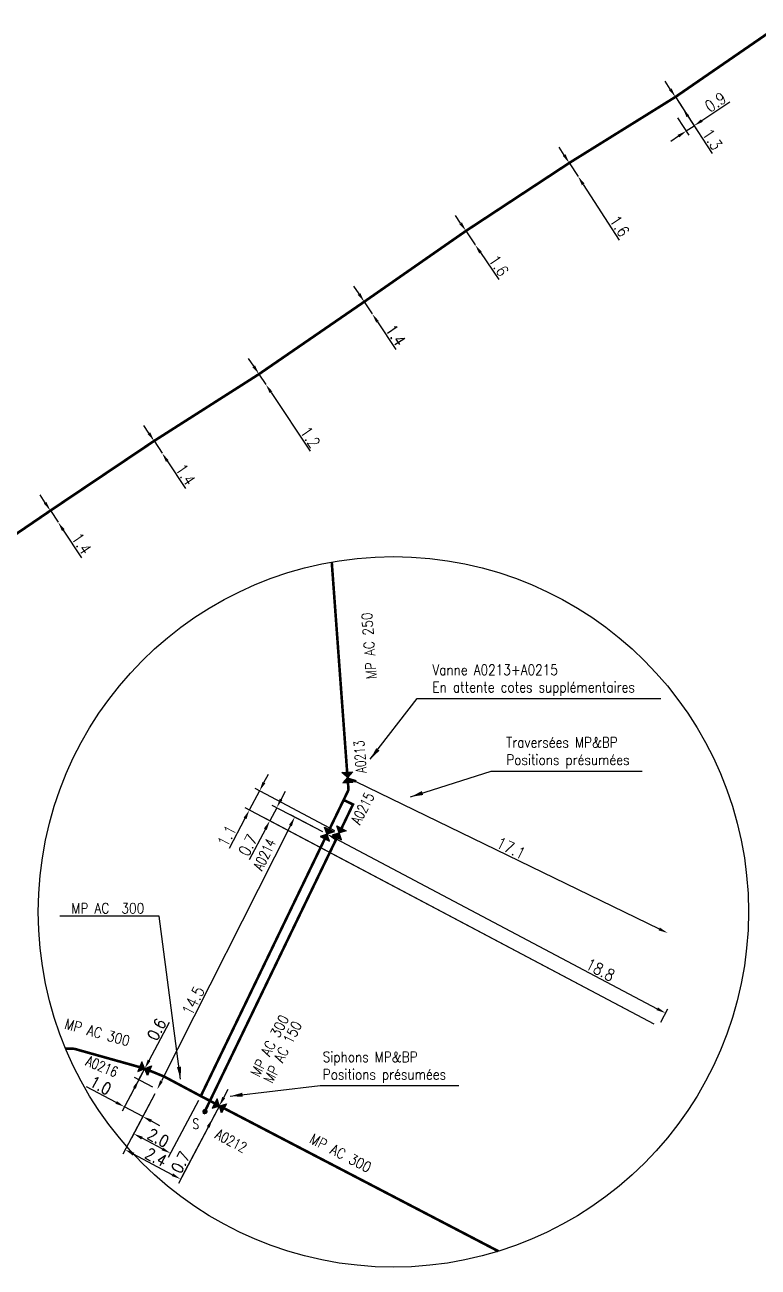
# Model space of a CAD drawing. Header units: millimetres. Extents: x 184000 to 185000, y 128000 to 129000.
# Drawn here: x 184182.6 to 184253.1, y 128266.2 to 128385.5 of the extents above; entities that cross this region are included whole.
import ezdxf
from ezdxf.enums import TextEntityAlignment as Align

# ---------------------------------------------------------------- set-up
doc = ezdxf.new("R2010")
doc.units = ezdxf.units.MM
doc.header["$PDMODE"] = 34
doc.layers.get('0').update_dxf_attribs({"linetype": 'CONTINUOUS'})
doc.layers.get('DEFPOINTS').update_dxf_attribs({"linetype": 'CONTINUOUS'})
doc.layers.add('G_120', color=4, linetype='CONTINUOUS')
doc.layers.add('G_900', color=7, linetype='CONTINUOUS')
doc.styles.add('G_ROMANS', font='ROMANS.SHX', dxfattribs={"width": 0.75})
doc.styles.get("Standard").update_dxf_attribs({"font": 'romans.shx', "width": 0.85})
doc.linetypes.add('G_typB_AP', pattern='A,5,-0.3,["o",Standard,S=1.5,R=0,X=0,Y=-0.5],-1.65', length=6.95)
doc.dimstyles.get("Standard").update_dxf_attribs({"dimtxt": 1.5, "dimasz": 1.2, "dimexe": 0.625, "dimexo": 0.625, "dimgap": 0.25, "dimtad": 1, "dimdec": 1, "dimzin": 0, "dimdsep": 46, "dimtxsty": 'Standard', "dimcen": -0.5, "dimadec": 0, "dimazin": 0, "dimtfac": 1, "dimtdec": 1, "dimtmove": 0, "dimatfit": 3, "dimfxl": 0, "dimtolj": 1, "dimtzin": 0, "dimarcsym": 0})

# ---------------------------------------------------------------- blocks, each defined once
blk = doc.blocks.new('G_300_04')
at = {"linetype": 'Continuous'}
h = blk.add_hatch(color=0, dxfattribs=at)
h.paths.add_polyline_path([(-0.5, 0.5), (-0.5, -0.5), (0, 0)])
h.paths.add_polyline_path([(0.5, 0.5), (0, 0), (0.5, -0.5)])
at = {"color": 0, "linetype": 'Continuous', "flags": 128}
blk.add_lwpolyline([(-0.5, -0.5), (0.5, 0.5), (0.5, -0.5), (-0.5, 0.5)], close=True, dxfattribs=at)
at = {"color": 0, "linetype": 'Continuous', "width": 0.75}
blk.add_attdef('NUM', text='', height=1, dxfattribs=at).set_placement((0, 1.78), align=Align.MIDDLE_CENTER)
at = {"color": 0, "linetype": 'Continuous', "width": 0.75, "flags": 3}
for tag, p in [('DEF_LEG', (0, -5)), ('DEF_COUP', (0, -7.5)), ('DEF_TYPE', (0, -10))]:
    blk.add_attdef(tag, text='', height=1.2, dxfattribs=at).set_placement(p, align=Align.MIDDLE)
blk = doc.blocks.new('G_300_11')
at = {"color": 0, "linetype": 'Continuous', "const_width": 0.248, "flags": 128}
blk.add_lwpolyline([(-0.13, 0, 1), (0.13, 0, 1)], format="xyb", close=True, dxfattribs=at)
at = {"linetype": 'Continuous', "style": 'G_ROMANS', "width": 0.75}
blk.add_attdef('S', text='', height=1, dxfattribs=at).set_placement((0, 1.35), align=Align.MIDDLE_CENTER)
at = {"color": 0, "linetype": 'Continuous', "width": 0.75, "flags": 3}
for tag, p in [('DEF_LEG', (0, -5)), ('DEF_COUP', (0, -7.5)), ('DEF_TYPE', (0, -10))]:
    blk.add_attdef(tag, text='', height=1.2, dxfattribs=at).set_placement(p, align=Align.MIDDLE)
blk = doc.blocks.new('*D368')
at = {"layer": 'DEFPOINTS', "color": 0, "linetype": 'Continuous', "transparency": 16777216}
for p in [(184185.09, 128338.84), (184185.83, 128337.72), (184185.83, 128337.72)]:
    blk.add_point(p, dxfattribs=at)
at = {"layer": 'G_120', "color": 0, "linetype": 'Continuous', "lineweight": -2, "transparency": 16777216}
for p, q in [((184184.59, 128339.59), (184184.09, 128340.34)), ((184185.09, 128338.84), (184185.83, 128337.72)), ((184186.33, 128336.97), (184188.09, 128334.31))]:
    blk.add_line(p, q, dxfattribs=at)
at = {"layer": 'G_120', "color": 0, "linetype": 'Continuous', "transparency": 16777216}
for points in [[(184184.71, 128339.67), (184184.46, 128339.51), (184185.09, 128338.84)], [(184186.45, 128337.05), (184186.2, 128336.88), (184185.83, 128337.72)]]:
    blk.add_solid(points, dxfattribs=at)
at = {"layer": 'G_120', "color": 0, "linetype": 'Continuous', "transparency": 16777216, "insert": (184188.08, 128335.68), "char_height": 1.125, "attachment_point": 5, "rotation": 303.5678}
blk.add_mtext('\\A1;1.4', dxfattribs=at)
blk = doc.blocks.new('*D369')
at = {"layer": 'DEFPOINTS', "color": 0, "linetype": 'Continuous', "transparency": 16777216}
for p in [(184195.05, 128345.53), (184195.82, 128344.36), (184195.82, 128344.36)]:
    blk.add_point(p, dxfattribs=at)
at = {"layer": 'G_120', "color": 0, "linetype": 'Continuous', "lineweight": -2, "transparency": 16777216}
for p, q in [((184194.56, 128346.28), (184194.06, 128347.03)), ((184195.05, 128345.53), (184195.82, 128344.36)), ((184196.32, 128343.61), (184198.07, 128340.95))]:
    blk.add_line(p, q, dxfattribs=at)
at = {"layer": 'G_120', "color": 0, "linetype": 'Continuous', "transparency": 16777216}
for points in [[(184194.68, 128346.36), (184194.43, 128346.2), (184195.05, 128345.53)], [(184196.44, 128343.69), (184196.19, 128343.52), (184195.82, 128344.36)]]:
    blk.add_solid(points, dxfattribs=at)
at = {"layer": 'G_120', "color": 0, "linetype": 'Continuous', "transparency": 16777216, "insert": (184198.07, 128342.31), "char_height": 1.125, "attachment_point": 5, "rotation": 303.4227}
blk.add_mtext('\\A1;1.4', dxfattribs=at)
blk = doc.blocks.new('*D370')
at = {"layer": 'DEFPOINTS', "color": 0, "linetype": 'Continuous', "transparency": 16777216}
for p in [(184205.13, 128351.95), (184205.79, 128350.95), (184205.79, 128350.95)]:
    blk.add_point(p, dxfattribs=at)
at = {"layer": 'G_120', "color": 0, "linetype": 'Continuous', "lineweight": -2, "transparency": 16777216}
for p, q in [((184204.63, 128352.7), (184204.13, 128353.45)), ((184205.13, 128351.95), (184205.79, 128350.95)), ((184206.29, 128350.2), (184210.05, 128344.54))]:
    blk.add_line(p, q, dxfattribs=at)
at = {"layer": 'G_120', "color": 0, "linetype": 'Continuous', "transparency": 16777216}
for points in [[(184204.75, 128352.79), (184204.5, 128352.62), (184205.13, 128351.95)], [(184206.41, 128350.29), (184206.16, 128350.12), (184205.79, 128350.95)]]:
    blk.add_solid(points, dxfattribs=at)
at = {"layer": 'G_120', "color": 0, "linetype": 'Continuous', "transparency": 16777216, "insert": (184210.05, 128345.89), "char_height": 1.125, "attachment_point": 5, "rotation": 303.5736}
blk.add_mtext('\\A1;1.2', dxfattribs=at)
blk = doc.blocks.new('*D371')
at = {"layer": 'DEFPOINTS', "color": 0, "linetype": 'Continuous', "transparency": 16777216}
for p in [(184245.14, 128378.57), (184245.1, 128376.98), (184246.18, 128375.3)]:
    blk.add_point(p, dxfattribs=at)
at = {"layer": 'G_120', "color": 0, "linetype": 'Continuous', "lineweight": -2, "transparency": 16777216}
for p, q in [((184245.39, 128378.17), (184247.19, 128375.41)), ((184247.68, 128376.3), (184250.37, 128378.09)), ((184245.35, 128376.58), (184246.44, 128374.91)), ((184246.18, 128375.3), (184246.93, 128375.8)), ((184245.44, 128374.8), (184244.69, 128374.3))]:
    blk.add_line(p, q, dxfattribs=at)
at = {"layer": 'G_120', "color": 0, "linetype": 'Continuous', "transparency": 16777216}
for points in [[(184247.6, 128376.42), (184247.77, 128376.18), (184246.93, 128375.8)], [(184245.35, 128374.93), (184245.52, 128374.68), (184246.18, 128375.3)]]:
    blk.add_solid(points, dxfattribs=at)
at = {"layer": 'G_120', "color": 0, "linetype": 'Continuous', "transparency": 16777216, "insert": (184248.99, 128378.07), "char_height": 1.125, "attachment_point": 5, "rotation": 33.7056}
blk.add_mtext('\\A1;0.9', dxfattribs=at)
blk = doc.blocks.new('*D372')
at = {"layer": 'DEFPOINTS', "color": 0, "linetype": 'Continuous', "transparency": 16777216}
for p in [(184234.94, 128372.23), (184235.79, 128370.93), (184235.79, 128370.93)]:
    blk.add_point(p, dxfattribs=at)
at = {"layer": 'G_120', "color": 0, "linetype": 'Continuous', "lineweight": -2, "transparency": 16777216}
for p, q in [((184234.45, 128372.98), (184233.96, 128373.74)), ((184234.94, 128372.23), (184235.79, 128370.93)), ((184236.28, 128370.17), (184239.75, 128364.82))]:
    blk.add_line(p, q, dxfattribs=at)
at = {"layer": 'G_120', "color": 0, "linetype": 'Continuous', "transparency": 16777216}
for points in [[(184234.58, 128373.07), (184234.33, 128372.9), (184234.94, 128372.23)], [(184236.4, 128370.26), (184236.15, 128370.09), (184235.79, 128370.93)]]:
    blk.add_solid(points, dxfattribs=at)
at = {"layer": 'G_120', "color": 0, "linetype": 'Continuous', "transparency": 16777216, "insert": (184239.77, 128366.17), "char_height": 1.125, "attachment_point": 5, "rotation": 302.9746}
blk.add_mtext('\\A1;1.6', dxfattribs=at)
blk = doc.blocks.new('*D373')
at = {"layer": 'DEFPOINTS', "color": 0, "linetype": 'Continuous', "transparency": 16777216}
for p in [(184245.14, 128378.57), (184245.84, 128377.48), (184245.84, 128377.48)]:
    blk.add_point(p, dxfattribs=at)
at = {"layer": 'G_120', "color": 0, "linetype": 'Continuous', "lineweight": -2, "transparency": 16777216}
for p, q in [((184244.65, 128379.32), (184244.15, 128380.08)), ((184245.14, 128378.57), (184245.84, 128377.48)), ((184246.33, 128376.72), (184248.66, 128373.15))]:
    blk.add_line(p, q, dxfattribs=at)
at = {"layer": 'G_120', "color": 0, "linetype": 'Continuous', "transparency": 16777216}
for points in [[(184244.77, 128379.4), (184244.52, 128379.24), (184245.14, 128378.57)], [(184246.46, 128376.8), (184246.21, 128376.64), (184245.84, 128377.48)]]:
    blk.add_solid(points, dxfattribs=at)
at = {"layer": 'G_120', "color": 0, "linetype": 'Continuous', "transparency": 16777216, "insert": (184248.68, 128374.5), "char_height": 1.125, "attachment_point": 5, "rotation": 303.0186}
blk.add_mtext('\\A1;1.3', dxfattribs=at)
blk = doc.blocks.new('*D374')
at = {"layer": 'DEFPOINTS', "color": 0, "linetype": 'Continuous', "transparency": 16777216}
for p in [(184215.24, 128358.9), (184216.01, 128357.73), (184216.01, 128357.73)]:
    blk.add_point(p, dxfattribs=at)
at = {"layer": 'G_120', "color": 0, "linetype": 'Continuous', "lineweight": -2, "transparency": 16777216}
for p, q in [((184214.75, 128359.65), (184214.25, 128360.4)), ((184215.24, 128358.9), (184216.01, 128357.73)), ((184216.51, 128356.98), (184218.27, 128354.32))]:
    blk.add_line(p, q, dxfattribs=at)
at = {"layer": 'G_120', "color": 0, "linetype": 'Continuous', "transparency": 16777216}
for points in [[(184214.87, 128359.73), (184214.62, 128359.57), (184215.24, 128358.9)], [(184216.64, 128357.06), (184216.39, 128356.9), (184216.01, 128357.73)]]:
    blk.add_solid(points, dxfattribs=at)
at = {"layer": 'G_120', "color": 0, "linetype": 'Continuous', "transparency": 16777216, "insert": (184218.26, 128355.69), "char_height": 1.125, "attachment_point": 5, "rotation": 303.406}
blk.add_mtext('\\A1;1.4', dxfattribs=at)
blk = doc.blocks.new('*D375')
at = {"layer": 'DEFPOINTS', "color": 0, "linetype": 'Continuous', "transparency": 16777216}
for p in [(184225.01, 128365.7), (184225.9, 128364.37), (184225.9, 128364.37)]:
    blk.add_point(p, dxfattribs=at)
at = {"layer": 'G_120', "color": 0, "linetype": 'Continuous', "lineweight": -2, "transparency": 16777216}
for p, q in [((184224.5, 128366.45), (184224, 128367.19)), ((184225.01, 128365.7), (184225.9, 128364.37)), ((184226.41, 128363.63), (184228.16, 128361.03))]:
    blk.add_line(p, q, dxfattribs=at)
at = {"layer": 'G_120', "color": 0, "linetype": 'Continuous', "transparency": 16777216}
for points in [[(184224.63, 128366.53), (184224.38, 128366.36), (184225.01, 128365.7)], [(184226.53, 128363.71), (184226.28, 128363.54), (184225.9, 128364.37)]]:
    blk.add_solid(points, dxfattribs=at)
at = {"layer": 'G_120', "color": 0, "linetype": 'Continuous', "transparency": 16777216, "insert": (184228.16, 128362.37), "char_height": 1.125, "attachment_point": 5, "rotation": 304.0523}
blk.add_mtext('\\A1;1.6', dxfattribs=at)
blk = doc.blocks.new('*D408')
at = {"layer": 'DEFPOINTS', "color": 0, "linetype": 'Continuous', "transparency": 16777216}
for p in [(184213.64, 128313.22), (184244.4, 128298.27), (184244.4, 128298.27)]:
    blk.add_point(p, dxfattribs=at)
at = {"layer": 'G_900', "color": 0, "linetype": 'Continuous', "lineweight": -2, "transparency": 16777216}
blk.add_line((184214.45, 128312.83), (184243.59, 128298.66), dxfattribs=at)
at = {"layer": 'G_900', "color": 0, "linetype": 'Continuous', "transparency": 16777216}
for points in [[(184214.51, 128312.96), (184214.38, 128312.69), (184213.64, 128313.22)], [(184243.65, 128298.79), (184243.52, 128298.53), (184244.4, 128298.27)]]:
    blk.add_solid(points, dxfattribs=at)
at = {"layer": 'G_900', "color": 0, "linetype": 'Continuous', "transparency": 16777216, "insert": (184229.35, 128306.42), "char_height": 1.125, "attachment_point": 5, "rotation": 334.075}
blk.add_mtext('\\A1;17.1', dxfattribs=at)
blk = doc.blocks.new('*D409')
at = {"layer": 'DEFPOINTS', "color": 0, "linetype": 'Continuous', "transparency": 16777216}
for p in [(184204.2, 128310.07), (184212.84, 128307.88), (184243.52, 128289.31)]:
    blk.add_point(p, dxfattribs=at)
at = {"layer": 'G_900', "color": 0, "linetype": 'Continuous', "lineweight": -2, "transparency": 16777216}
for p, q in [((184205.61, 128312.72), (184206.03, 128313.52)), ((184212.43, 128308.1), (184204.77, 128312.15)), ((184205.19, 128311.93), (184204.2, 128310.07)), ((184243.1, 128289.53), (184203.79, 128310.29)), ((184203.78, 128309.27), (184202.25, 128306.38))]:
    blk.add_line(p, q, dxfattribs=at)
at = {"layer": 'G_900', "color": 0, "linetype": 'Continuous', "transparency": 16777216}
for points in [[(184205.47, 128312.79), (184205.74, 128312.65), (184205.19, 128311.93)], [(184203.65, 128309.35), (184203.92, 128309.2), (184204.2, 128310.07)]]:
    blk.add_solid(points, dxfattribs=at)
at = {"layer": 'G_900', "color": 0, "linetype": 'Continuous', "transparency": 16777216, "insert": (184202.05, 128307.6), "char_height": 1.125, "attachment_point": 5, "rotation": 62.1602}
blk.add_mtext('\\A1;1.1', dxfattribs=at)
blk = doc.blocks.new('*D410')
at = {"layer": 'DEFPOINTS', "color": 0, "linetype": 'Continuous', "transparency": 16777216}
for p in [(184206.16, 128309.04), (184211.67, 128307.76), (184243.52, 128289.31)]:
    blk.add_point(p, dxfattribs=at)
at = {"layer": 'G_900', "color": 0, "linetype": 'Continuous', "lineweight": -2, "transparency": 16777216}
for p, q in [((184207.25, 128311.11), (184207.67, 128311.9)), ((184206.83, 128310.31), (184206.16, 128309.04)), ((184211.26, 128307.98), (184206.41, 128310.53)), ((184243.1, 128289.53), (184205.74, 128309.26)), ((184205.74, 128308.24), (184204.18, 128305.3))]:
    blk.add_line(p, q, dxfattribs=at)
at = {"layer": 'G_900', "color": 0, "linetype": 'Continuous', "transparency": 16777216}
for points in [[(184207.12, 128311.18), (184207.38, 128311.04), (184206.83, 128310.31)], [(184205.6, 128308.31), (184205.87, 128308.17), (184206.16, 128309.04)]]:
    blk.add_solid(points, dxfattribs=at)
at = {"layer": 'G_900', "color": 0, "linetype": 'Continuous', "transparency": 16777216, "insert": (184204.07, 128306.7), "char_height": 1.125, "attachment_point": 5, "rotation": 62.1602}
blk.add_mtext('\\A1;0.7', dxfattribs=at)
blk = doc.blocks.new('*D411')
at = {"layer": 'DEFPOINTS', "color": 0, "linetype": 'Continuous', "transparency": 16777216}
for p in [(184211.67, 128307.76), (184195.35, 128283.25), (184195.35, 128283.25)]:
    blk.add_point(p, dxfattribs=at)
at = {"layer": 'G_900', "color": 0, "linetype": 'Continuous', "lineweight": -2, "transparency": 16777216}
for p, q in [((184208.16, 128308.59), (184195.76, 128284.06)), ((184211.26, 128307.98), (184208.15, 128309.62))]:
    blk.add_line(p, q, dxfattribs=at)
at = {"layer": 'G_900', "color": 0, "linetype": 'Continuous', "transparency": 16777216}
for points in [[(184208.02, 128308.66), (184208.29, 128308.53), (184208.56, 128309.4)], [(184195.63, 128284.12), (184195.89, 128283.99), (184195.35, 128283.25)]]:
    blk.add_solid(points, dxfattribs=at)
at = {"layer": 'G_900', "color": 0, "linetype": 'Continuous', "transparency": 16777216, "insert": (184198.81, 128291.76), "char_height": 1.125, "attachment_point": 5, "rotation": 63.1989}
blk.add_mtext('\\A1;14.5', dxfattribs=at)
blk = doc.blocks.new('*D412')
at = {"layer": 'DEFPOINTS', "color": 0, "linetype": 'Continuous', "transparency": 16777216}
for p in [(184211.67, 128307.76), (184244.19, 128290.58), (184243.52, 128289.31)]:
    blk.add_point(p, dxfattribs=at)
at = {"layer": 'G_900', "color": 0, "linetype": 'Continuous', "lineweight": -2, "transparency": 16777216}
for p, q in [((184212.47, 128307.34), (184243.39, 128291)), ((184243.74, 128289.72), (184244.41, 128291))]:
    blk.add_line(p, q, dxfattribs=at)
at = {"layer": 'G_900', "color": 0, "linetype": 'Continuous', "transparency": 16777216}
for points in [[(184212.54, 128307.47), (184212.4, 128307.2), (184211.67, 128307.76)], [(184243.46, 128291.13), (184243.32, 128290.87), (184244.19, 128290.58)]]:
    blk.add_solid(points, dxfattribs=at)
at = {"layer": 'G_900', "color": 0, "linetype": 'Continuous', "transparency": 16777216, "insert": (184237.92, 128294.74), "char_height": 1.125, "attachment_point": 5, "rotation": 332.1602}
blk.add_mtext('\\A1;18.8', dxfattribs=at)
blk = doc.blocks.new('*D413')
at = {"layer": 'DEFPOINTS', "color": 0, "linetype": 'Continuous', "transparency": 16777216}
for p in [(184195.35, 128283.25), (184199.54, 128282.61), (184193.09, 128278.99)]:
    blk.add_point(p, dxfattribs=at)
at = {"layer": 'G_900', "color": 0, "linetype": 'Continuous', "lineweight": -2, "transparency": 16777216}
for p, q in [((184195.13, 128282.84), (184192.87, 128278.58)), ((184199.32, 128282.2), (184196.41, 128276.7)), ((184195.83, 128277.54), (184193.89, 128278.57))]:
    blk.add_line(p, q, dxfattribs=at)
at = {"layer": 'G_900', "color": 0, "linetype": 'Continuous', "transparency": 16777216}
for points in [[(184193.96, 128278.7), (184193.82, 128278.44), (184193.09, 128278.99)], [(184195.9, 128277.67), (184195.76, 128277.41), (184196.63, 128277.12)]]:
    blk.add_solid(points, dxfattribs=at)
at = {"layer": 'G_900', "color": 0, "linetype": 'Continuous', "transparency": 16777216, "insert": (184195.44, 128278.6), "char_height": 1.125, "attachment_point": 5, "rotation": 332.0596}
blk.add_mtext('\\A1;2.0', dxfattribs=at)
blk = doc.blocks.new('*D414')
at = {"layer": 'DEFPOINTS', "color": 0, "linetype": 'Continuous', "transparency": 16777216}
for p in [(184195.35, 128283.25), (184201.32, 128281.67), (184192.28, 128277.46)]:
    blk.add_point(p, dxfattribs=at)
at = {"layer": 'G_900', "color": 0, "linetype": 'Continuous', "lineweight": -2, "transparency": 16777216}
for p, q in [((184195.13, 128282.84), (184192.06, 128277.04)), ((184201.1, 128281.26), (184197.38, 128274.23)), ((184196.8, 128275.06), (184193.08, 128277.04))]:
    blk.add_line(p, q, dxfattribs=at)
at = {"layer": 'G_900', "color": 0, "linetype": 'Continuous', "transparency": 16777216}
for points in [[(184193.15, 128277.17), (184193.01, 128276.9), (184192.28, 128277.46)], [(184196.87, 128275.19), (184196.73, 128274.93), (184197.59, 128274.64)]]:
    blk.add_solid(points, dxfattribs=at)
at = {"layer": 'G_900', "color": 0, "linetype": 'Continuous', "transparency": 16777216, "insert": (184195.23, 128276.74), "char_height": 1.125, "attachment_point": 5, "rotation": 332.0596}
blk.add_mtext('\\A1;2.4', dxfattribs=at)
blk = doc.blocks.new('*D415')
at = {"layer": 'DEFPOINTS', "color": 0, "linetype": 'Continuous', "transparency": 16777216}
for p in [(184201.32, 128281.67), (184200.67, 128280.43), (184200.67, 128280.43)]:
    blk.add_point(p, dxfattribs=at)
at = {"layer": 'G_900', "color": 0, "linetype": 'Continuous', "lineweight": -2, "transparency": 16777216}
for p, q in [((184201.75, 128282.47), (184202.17, 128283.26)), ((184201.32, 128281.67), (184200.67, 128280.43)), ((184200.25, 128279.64), (184197.71, 128274.85))]:
    blk.add_line(p, q, dxfattribs=at)
at = {"layer": 'G_900', "color": 0, "linetype": 'Continuous', "transparency": 16777216}
for points in [[(184201.61, 128282.54), (184201.88, 128282.4), (184201.32, 128281.67)], [(184200.11, 128279.71), (184200.38, 128279.57), (184200.67, 128280.43)]]:
    blk.add_solid(points, dxfattribs=at)
at = {"layer": 'G_900', "color": 0, "linetype": 'Continuous', "transparency": 16777216, "insert": (184197.6, 128276.25), "char_height": 1.125, "attachment_point": 5, "rotation": 62.0596}
blk.add_mtext('\\A1;0.7', dxfattribs=at)
blk = doc.blocks.new('*D416')
at = {"layer": 'DEFPOINTS', "color": 0, "linetype": 'Continuous', "transparency": 16777216}
for p in [(184194.15, 128285.25), (184195.35, 128283.25), (184193.97, 128280.64)]:
    blk.add_point(p, dxfattribs=at)
at = {"layer": 'G_900', "color": 0, "linetype": 'Continuous', "lineweight": -2, "transparency": 16777216}
for p, q in [((184193.93, 128284.84), (184191.98, 128281.16)), ((184191.41, 128282), (184188.57, 128283.5)), ((184195.13, 128282.84), (184193.75, 128280.23)), ((184193.97, 128280.64), (184192.2, 128281.58)), ((184194.76, 128280.22), (184195.56, 128279.8))]:
    blk.add_line(p, q, dxfattribs=at)
at = {"layer": 'G_900', "color": 0, "linetype": 'Continuous', "transparency": 16777216}
for points in [[(184191.48, 128282.13), (184191.34, 128281.87), (184192.2, 128281.58)], [(184194.84, 128280.35), (184194.69, 128280.09), (184193.97, 128280.64)]]:
    blk.add_solid(points, dxfattribs=at)
at = {"layer": 'G_900', "color": 0, "linetype": 'Continuous', "transparency": 16777216, "insert": (184189.91, 128283.64), "char_height": 1.125, "attachment_point": 5, "rotation": 332.0596}
blk.add_mtext('\\A1;1.0', dxfattribs=at)
blk = doc.blocks.new('*D417')
at = {"layer": 'DEFPOINTS', "color": 0, "linetype": 'Continuous', "transparency": 16777216}
for p in [(184194.15, 128285.25), (184193.59, 128284.19), (184195.35, 128283.25)]:
    blk.add_point(p, dxfattribs=at)
at = {"layer": 'G_900', "color": 0, "linetype": 'Continuous', "lineweight": -2, "transparency": 16777216}
for p, q in [((184194.57, 128286.04), (184196.52, 128289.71)), ((184193.59, 128284.19), (184194.15, 128285.25)), ((184194.94, 128283.47), (184193.17, 128284.41)), ((184193.17, 128283.39), (184192.74, 128282.6))]:
    blk.add_line(p, q, dxfattribs=at)
at = {"layer": 'G_900', "color": 0, "linetype": 'Continuous', "transparency": 16777216}
for points in [[(184194.44, 128286.11), (184194.7, 128285.97), (184194.15, 128285.25)], [(184193.03, 128283.46), (184193.3, 128283.32), (184193.59, 128284.19)]]:
    blk.add_solid(points, dxfattribs=at)
at = {"layer": 'G_900', "color": 0, "linetype": 'Continuous', "transparency": 16777216, "insert": (184195.3, 128289.01), "char_height": 1.125, "attachment_point": 5, "rotation": 62.0596}
blk.add_mtext('\\A1;0.6', dxfattribs=at)

msp = doc.modelspace()

# ---------------------------------------------------------------- linework, layer by layer
at = {"layer": 'G_120', "linetype": 'G_typB_AP', "ltscale": 0.5, "const_width": 0.25}
msp.add_lwpolyline([(184255.02, 128385.37), (184245.14, 128378.57), (184234.94, 128372.23), (184234.94, 128372.23), (184225.01, 128365.7), (184225.01, 128365.7), (184215.24, 128358.9), (184215.24, 128358.9), (184215.24, 128358.9), (184205.13, 128351.95), (184205.13, 128351.95), (184195.05, 128345.53), (184195.05, 128345.53), (184185.09, 128338.84), (184185.09, 128338.84), (184175.17, 128332.08)], dxfattribs=at)
at = {"layer": 'G_900', "color": 4, "linetype": 'Continuous', "ltscale": 0.5, "const_width": 0.25, "flags": 128}
for points in [[(184212.12, 128333.9), (184213.6, 128313.72)], [(184213.68, 128312.72), (184213.73, 128312.02), (184211.89, 128308.21)], [(184213.06, 128308.33), (184214.16, 128310.62), (184213.26, 128311.05)], [(184211.45, 128307.31), (184199.54, 128282.61)], [(184186.55, 128287.17), (184187.39, 128287.15), (184193.67, 128285.39)], [(184194.61, 128285.06), (184196.01, 128284.49), (184199.54, 128282.61), (184200.88, 128281.91)], [(184201.77, 128281.44), (184228.13, 128267.71)]]:
    msp.add_lwpolyline(points, dxfattribs=at)
at = {"layer": 'G_900', "color": 4, "linetype": 'Continuous', "ltscale": 0.5, "flags": 128}
msp.add_lwpolyline([(184212.62, 128307.43, 0.25, 0.25, 0), (184199.93, 128281.14, 0.25, 0.25, 0), (184199.93, 128281.14, 0.25, 0.25, 0), (184199.82, 128280.88, 0, 0, 0)], format="xyseb", dxfattribs=at)
at = {"layer": 'G_900', "ltscale": 0.5}
msp.add_circle((184218.04, 128300.3), 34.12, dxfattribs=at)

# ---------------------------------------------------------------- block references
ref = msp.add_blockref('G_300_04', (184213.64, 128313.22), dxfattribs=dict(at, rotation=94.20293425054795))
ref.add_attrib('NUM', 'A0213', dxfattribs={"layer": '0', "color": 0, "linetype": 'Continuous', "height": 1, "rotation": 94.2029, "width": 0.75}).set_placement((184214.84, 128315.19), align=Align.MIDDLE_CENTER)
ref = msp.add_blockref('G_300_04', (184212.84, 128307.88), dxfattribs=dict(at, rotation=63.19886945266509))
ref.add_attrib('NUM', 'A0215', dxfattribs={"layer": '0', "color": 0, "linetype": 'Continuous', "height": 1, "rotation": 63.1989, "width": 0.75}).set_placement((184215.09, 128310.24), align=Align.MIDDLE_CENTER)
ref = msp.add_blockref('G_300_04', (184211.67, 128307.76), dxfattribs=dict(at, rotation=64.25166828627388))
ref.add_attrib('NUM', 'A0214', dxfattribs={"layer": '0', "color": 0, "linetype": 'Continuous', "height": 1, "rotation": 64.2517, "width": 0.75}).set_placement((184205.66, 128305.81), align=Align.MIDDLE_CENTER)
ref = msp.add_blockref('G_300_04', (184194.15, 128285.25), dxfattribs=dict(at, rotation=337.7701858686917))
ref.add_attrib('NUM', 'A0216', dxfattribs={"layer": '0', "color": 0, "linetype": 'Continuous', "height": 1, "rotation": 337.7702, "width": 0.75}).set_placement((184190.04, 128285.45), align=Align.MIDDLE_CENTER)
ref = msp.add_blockref('G_300_04', (184201.32, 128281.67), dxfattribs=dict(at, rotation=332.0595927409812))
ref.add_attrib('NUM', 'A0212', dxfattribs={"layer": '0', "color": 0, "linetype": 'Continuous', "height": 1, "rotation": 332.0596, "width": 0.75}).set_placement((184202.46, 128278.31), align=Align.MIDDLE_CENTER)
ref = msp.add_blockref('G_300_11', (184199.94, 128281.13), dxfattribs=at)
ref.add_attrib('S', 'S', dxfattribs={"layer": '0', "linetype": 'Continuous', "height": 1, "style": 'G_ROMANS', "width": 0.75}).set_placement((184199.05, 128279.95), align=Align.MIDDLE_CENTER)

# ---------------------------------------------------------------- texts
at = {"layer": 'G_900', "color": 4, "linetype": 'Continuous', "width": 0.85}
for s, rotation, p in [('MP AC 250', 94.2029, (184215.71, 128325.85)), ('MP AC 300', 344.318, (184189.6, 128288.73)), ('MP AC 300', 63.1989, (184206.15, 128287.44)), ('MP AC 150', 63.1989, (184207.4, 128286.84)), ('MP AC 300', 332.4853, (184212.97, 128277.14))]:
    msp.add_text(s, height=1, rotation=rotation, dxfattribs=at).set_placement(p, align=Align.MIDDLE)
at = {"layer": 'G_900', "linetype": 'Continuous', "char_height": 1, "attachment_point": 4}
for s, insert in [('Vanne A0213+A0215\\PEn attente cotes supplémentaires', (184221.79, 128322.55)), ('Siphons MP&BP\\PPositions présumées', (184211.26, 128285.37))]:
    msp.add_mtext(s, dxfattribs=dict(at, insert=insert))
at = {"layer": 'G_900', "color": 4, "linetype": 'Continuous', "char_height": 1}
for s, insert, attachment_point in [('Traversées MP&BP\\PPositions présumées', (184228.89, 128315.58), 4), ('MP AC  300', (184194.1, 128300.65), 6)]:
    msp.add_mtext(s, dxfattribs=dict(at, insert=insert, attachment_point=attachment_point))

# ---------------------------------------------------------------- dimensions: what is measured, and where the dimension line sits
at = {"layer": 'G_120', "linetype": 'Continuous'}
for base, p1, p2, angle, picture, middle in [((184245.84, 128377.48), (184245.14, 128378.57), (184245.84, 128377.48), 123.0186, '*D373', (184248.05, 128374.09)), ((184246.18, 128375.3), (184245.14, 128378.57), (184245.1, 128376.98), 33.7056, '*D371', (184249.4, 128377.45)), ((184235.7865, 128370.9294), (184234.9429, 128372.2297), (184235.7865, 128370.9294), 122.9746, '*D372', (184239.1377, 128365.7639)), ((184225.9, 128364.37), (184225.01, 128365.7), (184225.9, 128364.37), 124.0523, '*D375', (184227.54, 128361.95)), ((184216.01, 128357.73), (184215.24, 128358.9), (184216.01, 128357.73), 123.406, '*D374', (184217.64, 128355.27)), ((184205.79, 128350.95), (184205.13, 128351.95), (184205.79, 128350.95), 123.5736, '*D370', (184209.43, 128345.47)), ((184195.82, 128344.36), (184195.05, 128345.53), (184195.82, 128344.36), 123.4227, '*D369', (184197.44, 128341.9)), ((184185.83, 128337.72), (184185.09, 128338.84), (184185.83, 128337.72), 123.5678, '*D368', (184187.46, 128335.26))]:
    dim = msp.add_linear_dim(base=base, p1=p1, p2=p2, angle=angle, dimstyle='Standard', override={"dimscale": 0.75, "dimatfit": 0}, dxfattribs=at)
    dim.commit()
    dim.dimension.update_dxf_attribs({"geometry": picture, "text_midpoint": middle, "dimtype": 160})
at = {"layer": 'G_900', "linetype": 'Continuous'}
for base, p1, p2, angle, text, override, picture, middle in [((184204.2, 128310.07), (184212.84, 128307.88), (184243.52, 128289.31), 62.1602, '1.1', {"dimscale": 0.75}, '*D409', (184202.71, 128307.25)), ((184206.16, 128309.04), (184211.67, 128307.76), (184243.52, 128289.31), 62.1602, '0.7', {"dimscale": 0.75, "dimatfit": 0}, '*D410', (184204.74, 128306.35)), ((184195.35, 128283.25), (184211.67, 128307.76), (184195.35, 128283.25), 63.1989, '14.5', {"dimscale": 0.75, "dimatfit": 0}, '*D411', (184199.48, 128291.42)), ((184244.19, 128290.58), (184211.67, 128307.76), (184243.52, 128289.31), 152.1602, '18.8', {"dimscale": 0.75, "dimatfit": 0}, '*D412', (184237.57, 128294.08)), ((184193.59, 128284.19), (184194.15, 128285.25), (184195.35, 128283.25), 62.0596, '0.6', {"dimscale": 0.75, "dimatfit": 0}, '*D417', (184195.96, 128288.66)), ((184193.97, 128280.64), (184194.15, 128285.25), (184195.35, 128283.25), 152.0596, '1.0', {"dimscale": 0.75, "dimatfit": 0}, '*D416', (184189.56, 128282.98)), ((184192.28, 128277.46), (184201.32, 128281.67), (184195.35, 128283.25), 332.0596, '2.4', {"dimscale": 0.75, "dimatfit": 0}, '*D414', (184194.88, 128276.08)), ((184200.67, 128280.43), (184201.32, 128281.67), (184200.67, 128280.43), 62.0596, '0.7', {"dimscale": 0.75, "dimatfit": 0}, '*D415', (184198.26, 128275.9))]:
    dim = msp.add_linear_dim(base=base, p1=p1, p2=p2, angle=angle, text=text, dimstyle='Standard', override=override, dxfattribs=at)
    dim.commit()
    dim.dimension.update_dxf_attribs({"geometry": picture, "text_midpoint": middle, "dimtype": 160})
dim = msp.add_linear_dim(base=(184244.4, 128298.27), p1=(184213.64, 128313.22), p2=(184244.4, 128298.27), angle=154.075, text='17.1', dimstyle='Standard', override={"dimscale": 0.75, "dimatfit": 0}, dxfattribs=at)
dim.commit()
dim.dimension.update_dxf_attribs({"geometry": '*D408', "text_midpoint": (184229.35, 128306.42)})
at = {"layer": 'G_900', "color": 4, "linetype": 'Continuous'}
dim = msp.add_linear_dim(base=(184193.09, 128278.99), p1=(184199.54, 128282.61), p2=(184195.35, 128283.25), angle=332.0596, text='2.0', dimstyle='Standard', override={"dimscale": 0.75, "dimatfit": 0}, dxfattribs=at)
dim.commit()
dim.dimension.update_dxf_attribs({"geometry": '*D413', "text_midpoint": (184195.09, 128277.93), "dimtype": 160})

# ---------------------------------------------------------------- leaders
at = {"layer": 'G_900', "linetype": 'Continuous', "annotation_type": 0, "has_hookline": 1, "hookline_direction": 0}
for points, text_width in [([(184215.82, 128314.96), (184220.34, 128320.8), (184221.54, 128320.8)], 21.94), ([(184202.36, 128282.6), (184211.01, 128283.62)], 13.07)]:
    msp.add_leader(points, dimstyle='Standard', dxfattribs=dict(at, text_width=text_width))
at = {"layer": 'G_900', "color": 4, "linetype": 'Continuous', "annotation_type": 0, "has_hookline": 1}
for points, hookline_direction, text_width in [([(184219.7, 128311.35), (184227.44, 128313.83), (184228.64, 128313.83)], 0, 13.07), ([(184197.6, 128284.22), (184195.55, 128299.9), (184194.35, 128299.9)], 1, 8.1)]:
    msp.add_leader(points, dimstyle='Standard', dxfattribs=dict(at, hookline_direction=hookline_direction, text_width=text_width))

doc.saveas('drawing.dxf')
